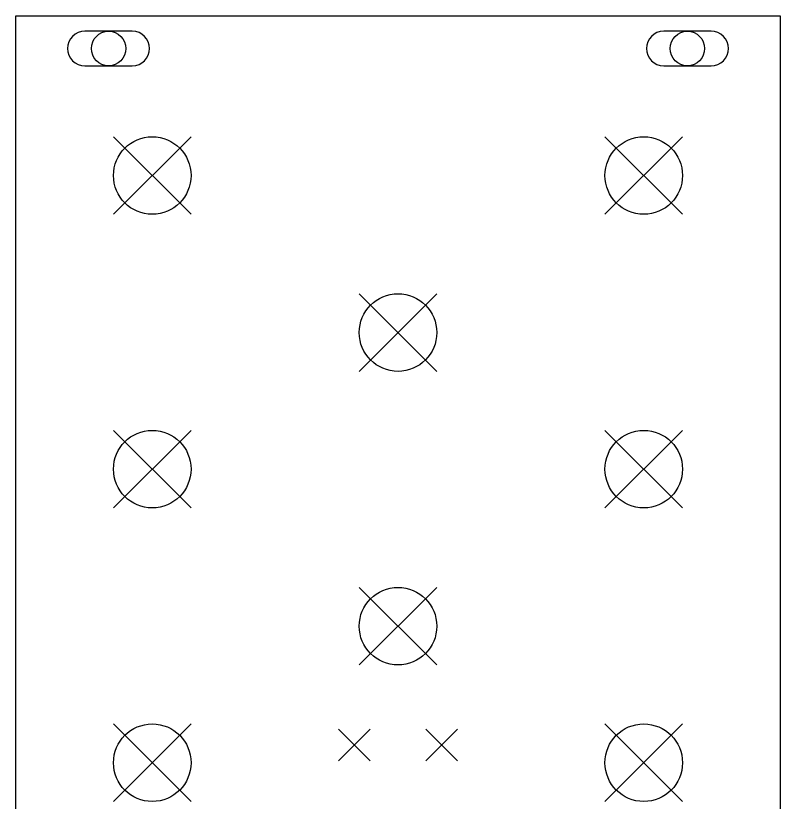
# Model space of a CAD drawing. Extents: x -0.08 to 3.32, y -0.95 to 5.06.
# Drawn here: x 0 to 2.8, y 2.18 to 5.06 of the extents above; entities that cross this region are included whole.
import ezdxf

# ---------------------------------------------------------------- set-up
doc = ezdxf.new("R2010")
doc.units = 0
doc.header["$MEASUREMENT"] = 0
doc.layers.add('BLACK', color=7, linetype='CONTINUOUS')

msp = doc.modelspace()

# ---------------------------------------------------------------- linework, layer by layer
at = {"layer": 'BLACK', "linetype": 'CONTINUOUS'}
for p, q in [((0, 5.06), (2.8, 5.06)), ((0, 0), (0, 5.06)), ((2.8, 5.06), (2.8, 0)), ((0.427, 5.003), (0.253, 5.003)), ((2.547, 5.003), (2.373, 5.003)), ((0.253, 4.877), (0.427, 4.877)), ((2.373, 4.877), (2.547, 4.877)), ((0.358, 4.617), (0.642, 4.333)), ((0.642, 4.617), (0.358, 4.333)), ((2.158, 4.617), (2.442, 4.333)), ((2.442, 4.617), (2.158, 4.333)), ((1.258, 4.042), (1.542, 3.758)), ((1.542, 4.042), (1.258, 3.758)), ((0.358, 3.542), (0.642, 3.258)), ((0.642, 3.542), (0.358, 3.258)), ((2.158, 3.542), (2.442, 3.258)), ((2.442, 3.542), (2.158, 3.258)), ((1.258, 2.967), (1.542, 2.683)), ((1.542, 2.967), (1.258, 2.683)), ((0.358, 2.467), (0.642, 2.183)), ((0.642, 2.467), (0.358, 2.183)), ((2.158, 2.467), (2.442, 2.183)), ((2.442, 2.467), (2.158, 2.183)), ((1.1825, 2.4475), (1.2975, 2.3325)), ((1.2975, 2.4475), (1.1825, 2.3325)), ((1.5025, 2.4475), (1.6175, 2.3325)), ((1.6175, 2.4475), (1.5025, 2.3325))]:
    msp.add_line(p, q, dxfattribs=at)
at = {"layer": 'BLACK'}
for centre, radius in [((0.34, 4.94), 0.063), ((2.46, 4.94), 0.063), ((0.5, 4.475), 0.142), ((2.3, 4.475), 0.142), ((1.4, 3.9), 0.142), ((0.5, 3.4), 0.142), ((2.3, 3.4), 0.142), ((1.4, 2.825), 0.142), ((0.5, 2.325), 0.142), ((2.3, 2.325), 0.142)]:
    msp.add_circle(centre, radius, dxfattribs=at)
for centre, start, end in [((0.253, 4.94), 90, 270), ((0.427, 4.94), -90, 90), ((2.373, 4.94), 90, 270), ((2.547, 4.94), -90, 90)]:
    msp.add_arc(centre, 0.063, start, end, dxfattribs=at)

doc.saveas('drawing.dxf')
